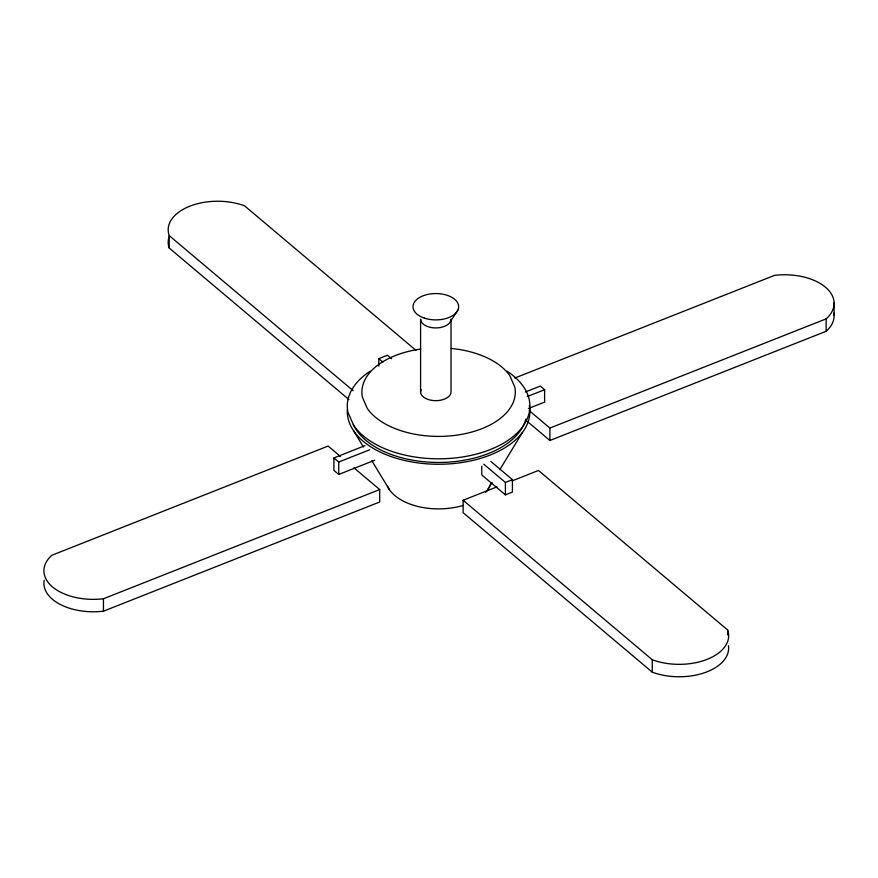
<?xml version="1.0" encoding="UTF-8"?>
<svg xmlns="http://www.w3.org/2000/svg" width="878" height="878" viewBox="0 0 878 878"><rect width="100%" height="100%" fill="white"/><g stroke="black" fill="none" stroke-linecap="round" stroke-linejoin="round"><path stroke-width="1.32" d="M487.169 490.506L492.097 482.395M499.834 469.642L522.344 432.547M450.513 321.425L457.855 310.132M378.791 366.093L378.791 358.641L387.428 355.228L391.566 358.718M514.848 378.023L774.55 275.363A49.453 28.557 0 0 1 825.452 287.183A49.453 28.557 0 0 1 826.132 318.857L826.132 331.28L549.891 440.482L527.195 421.341M374.708 460.226L338.732 474.449L333.892 470.378L333.892 457.954L364.908 445.684M333.892 457.954L338.732 462.026L369.748 449.766M525.34 391.994L540.31 386.079L544.612 389.7L544.612 402.124L528.391 408.533M527.151 396.604L544.612 389.7M340.488 456.494L328.109 446.057L51.868 555.258A49.453 28.557 0 0 0 52.548 586.943A49.453 28.557 0 0 0 103.45 598.763L379.691 489.551L379.691 501.986L103.45 611.187A49.453 28.557 0 0 1 44.174 580.226M529.258 410.663L549.891 428.058L826.132 318.857M483.811 464.221L505.399 482.428L512.423 479.651L512.423 492.075L505.399 494.852L481.748 474.91L481.748 466.218M728.455 645.703A49.453 28.557 0 0 1 704.683 672.68A49.453 28.557 0 0 1 652.266 672.164L463.112 512.675L463.112 500.251L497.025 486.851M512.093 480.892L538.455 470.465L727.61 629.954L727.61 634.926M415.952 350.344L244.567 205.836A49.453 28.557 0 0 0 189.703 206.231A49.453 28.557 0 0 0 169.224 235.622L169.224 248.046L348.972 399.6M378.791 358.641L382.929 362.131M490.835 461.444L512.423 479.651M169.224 235.622L353.154 390.699M463.112 500.251L652.266 659.74A49.453 28.557 0 0 0 707.13 659.345A49.453 28.557 0 0 0 727.61 629.954M353.9 467.809L379.691 489.551M353.658 430.868L363.448 446.968M371.844 460.774L389.338 489.54M834.1 302.954L834.1 315.378M652.266 659.74L652.266 672.164M549.891 428.058L549.891 440.482M505.399 482.428L505.399 494.852M420.595 391.895L420.595 319.153A15.222 8.791 0 0 0 435.806 327.933A15.222 8.791 0 0 0 451.029 319.153L451.029 391.895A15.222 8.791 0 0 1 433.82 400.598A15.222 8.791 0 0 1 421.111 389.612M338.732 462.026L338.732 474.449M103.45 598.763L103.45 611.187M525.834 419.047A88.195 50.924 0 0 1 443.379 462.377A88.195 50.924 0 0 1 353.296 424.458M506.99 371.174A91.312 52.713 0 0 1 486.313 451.051A91.312 52.713 0 0 1 353.658 425.435L347.886 412.078A91.312 52.713 0 0 1 370.187 371.185M490.978 482.834A52.954 30.576 0 0 1 485.699 492.306M463.057 505.443A52.954 30.576 0 0 1 387.472 486.28M529.324 405.559A91.312 52.713 0 0 1 442.457 464.21A91.312 52.713 0 0 1 347.337 409.993M420.683 349.06A76.693 44.284 0 0 0 362.394 397.141L367.245 408.358A76.693 44.284 0 0 0 457.175 435.082A76.693 44.284 0 0 0 514.804 387.099L509.964 375.883A76.693 44.284 0 0 0 451.237 348.445M833.902 313.15A49.453 28.557 0 0 1 826.132 331.28M169.224 248.046A49.453 28.557 0 0 1 169.037 236.928M424.392 318.132A22.828 13.181 0 0 0 458.634 306.718A22.828 13.181 0 0 0 424.392 295.315A22.828 13.181 0 0 0 424.392 318.132"/></g></svg>
